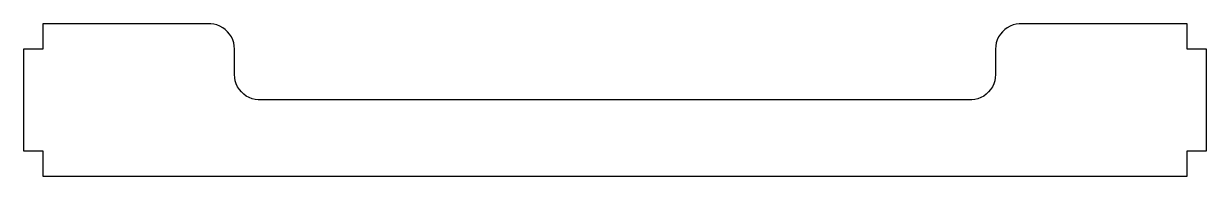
# Model space of a CAD drawing. Header units: metres. Extents: x -6 to 367, y 0 to 48.
import ezdxf

# ---------------------------------------------------------------- set-up
doc = ezdxf.new("R2010")
doc.units = ezdxf.units.M

msp = doc.modelspace()

# ---------------------------------------------------------------- linework, layer by layer
for p, q in [((16, 48), (0, 48)), ((0, 48), (0, 40)), ((53.0023, 47.9842), (16, 48)), ((53.999, 47.8583), (53.0023, 47.9842)), ((54.9721, 47.6084), (53.999, 47.8583)), ((55.9062, 47.2386), (54.9721, 47.6084)), ((56.7866, 46.7546), (55.9062, 47.2386)), ((57.5994, 46.1641), (56.7866, 46.7546)), ((58.3317, 45.4764), (57.5994, 46.1641)), ((58.9721, 44.7023), (58.3317, 45.4764)), ((302.668, 45.4764), (302.028, 44.7023)), ((303.401, 46.1641), (302.668, 45.4764)), ((304.213, 46.7546), (303.401, 46.1641)), ((305.094, 47.2386), (304.213, 46.7546)), ((306.028, 47.6084), (305.094, 47.2386)), ((307.001, 47.8583), (306.028, 47.6084)), ((307.998, 47.9842), (307.001, 47.8583)), ((345, 48), (307.998, 47.9842)), ((361, 48), (345, 48)), ((361, 40), (361, 48)), ((59.5105, 43.854), (58.9721, 44.7023)), ((59.9382, 42.945), (59.5105, 43.854)), ((60.2487, 41.9895), (59.9382, 42.945)), ((60.4369, 41.0027), (60.2487, 41.9895)), ((300.751, 41.9895), (300.563, 41.0027)), ((301.062, 42.945), (300.751, 41.9895)), ((301.49, 43.854), (301.062, 42.945)), ((302.028, 44.7023), (301.49, 43.854)), ((0, 40), (-6, 40)), ((-6, 40), (-6, 8)), ((60.5, 40), (60.4369, 41.0027)), ((60.5, 32), (60.5, 40)), ((300.563, 41.0027), (300.5, 40)), ((300.5, 40), (300.5, 32)), ((367, 40), (361, 40)), ((367, 8), (367, 40)), ((60.5631, 30.9973), (60.5, 32)), ((60.7513, 30.0105), (60.5631, 30.9973)), ((61.0618, 29.055), (60.7513, 30.0105)), ((300.249, 30.0105), (299.938, 29.055)), ((300.437, 30.9973), (300.249, 30.0105)), ((300.5, 32), (300.437, 30.9973)), ((61.4895, 28.146), (61.0618, 29.055)), ((62.0279, 27.2977), (61.4895, 28.146)), ((62.6682, 26.5236), (62.0279, 27.2977)), ((63.4006, 25.8359), (62.6682, 26.5236)), ((298.332, 26.5236), (297.599, 25.8359)), ((298.972, 27.2977), (298.332, 26.5236)), ((299.51, 28.146), (298.972, 27.2977)), ((299.938, 29.055), (299.51, 28.146)), ((64.2134, 25.2454), (63.4006, 25.8359)), ((65.0938, 24.7614), (64.2134, 25.2454)), ((66.0279, 24.3915), (65.0938, 24.7614)), ((67.0009, 24.1417), (66.0279, 24.3915)), ((67.9977, 24.0158), (67.0009, 24.1417)), ((293.002, 24.0158), (67.9977, 24.0158)), ((293.999, 24.1417), (293.002, 24.0158)), ((294.972, 24.3915), (293.999, 24.1417)), ((295.906, 24.7614), (294.972, 24.3915)), ((296.787, 25.2454), (295.906, 24.7614)), ((297.599, 25.8359), (296.787, 25.2454)), ((-6, 8), (0, 8)), ((0, 8), (0, 0)), ((361, 8), (367, 8)), ((361, 0), (361, 8)), ((0, 0), (361, 0))]:
    msp.add_line(p, q)

doc.saveas('drawing.dxf')
